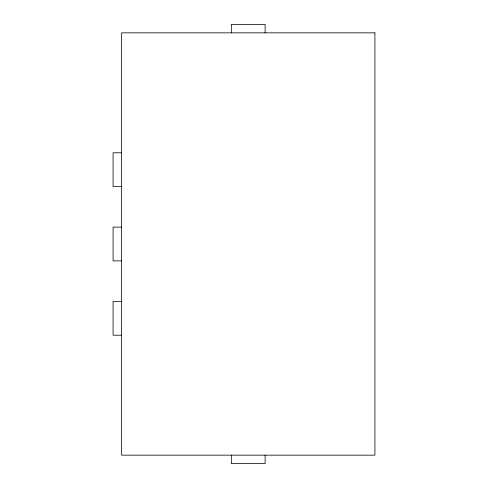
<?xml version="1.0" encoding="UTF-8"?>
<svg xmlns="http://www.w3.org/2000/svg" width="488" height="488" viewBox="0 0 488 488"><rect width="100%" height="100%" fill="white"/><g stroke="black" fill="none" stroke-linecap="round" stroke-linejoin="round"><path stroke-width="0.73" d="M121.53 152.781L113.082 152.781L113.082 186.569L121.53 186.569M121.53 227.109L113.082 227.109L113.082 260.891L121.53 260.891M121.53 301.438L113.082 301.438L113.082 335.213L121.53 335.213M265.118 32.849L265.118 24.4L231.33 24.4L231.33 32.849M265.118 455.151L265.118 463.6L231.33 463.6L231.33 455.151M374.918 32.849L121.53 32.849L121.53 455.151L374.918 455.151L374.918 32.849"/></g></svg>
